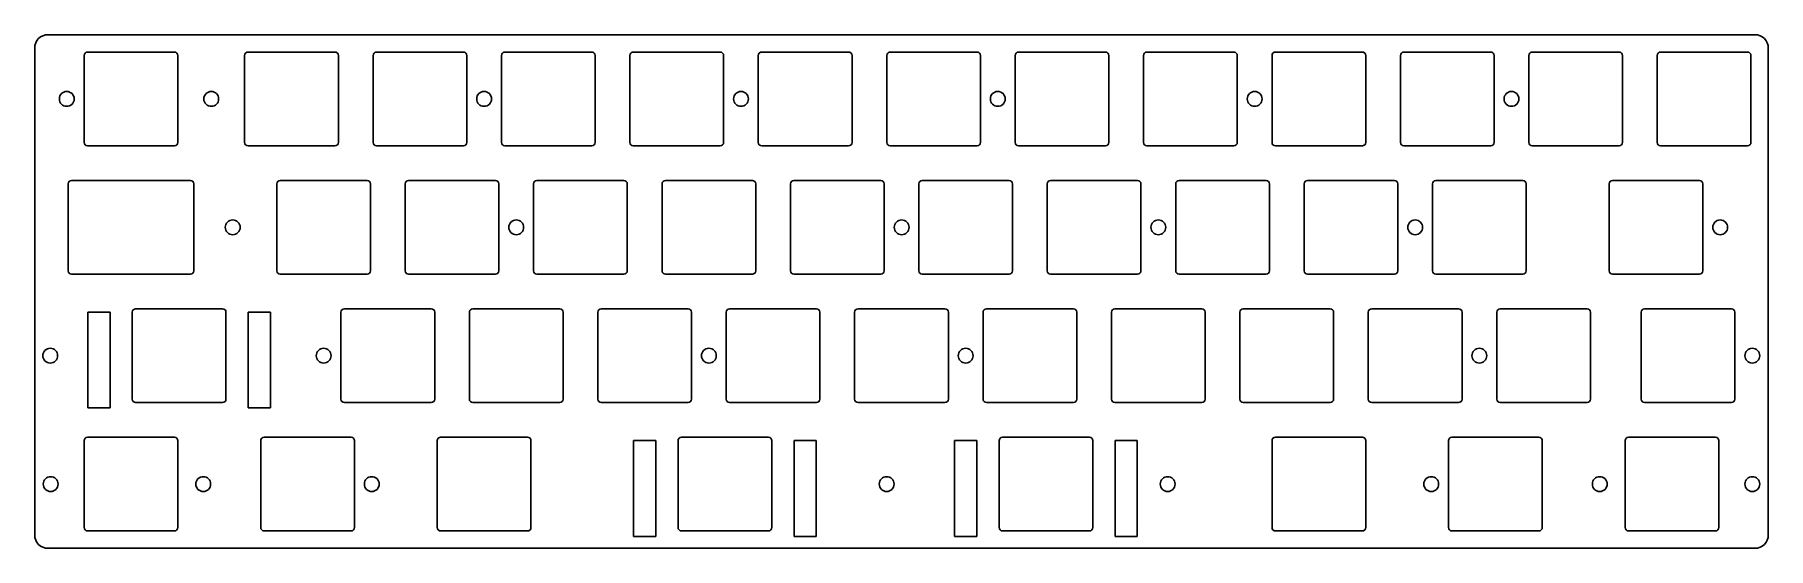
# Model space of a CAD drawing. Extents: x 19 to 277, y -130 to -54.
import ezdxf

# ---------------------------------------------------------------- set-up
doc = ezdxf.new("R2010")
doc.units = 0
doc.layers.add('BLACK', color=7, linetype='CONTINUOUS')

msp = doc.modelspace()

# ---------------------------------------------------------------- linework, layer by layer
at = {"layer": 'BLACK', "linetype": 'CONTINUOUS'}
for p, q in [((274.539, -53.5975), (21.3638, -53.5975)), ((19.3637, -127.797), (19.3637, -55.5975)), ((27.2012, -56.1725), (40.1013, -56.1725)), ((51.0134, -56.1725), (63.9134, -56.1725)), ((70.0634, -56.1725), (82.9634, -56.1725)), ((89.1134, -56.1725), (102.013, -56.1725)), ((108.163, -56.1725), (121.063, -56.1725)), ((127.213, -56.1725), (140.113, -56.1725)), ((146.263, -56.1725), (159.163, -56.1725)), ((165.313, -56.1725), (178.213, -56.1725)), ((184.363, -56.1725), (197.263, -56.1725)), ((203.413, -56.1725), (216.313, -56.1725)), ((222.463, -56.1725), (235.363, -56.1725)), ((241.513, -56.1725), (254.413, -56.1725)), ((260.563, -56.1725), (273.463, -56.1725)), ((276.539, -55.5975), (276.539, -127.797)), ((26.7012, -69.5725), (26.7012, -56.6725)), ((40.6013, -56.6725), (40.6013, -69.5725)), ((50.5134, -69.5725), (50.5134, -56.6725)), ((64.4134, -56.6725), (64.4134, -69.5725)), ((69.5634, -69.5725), (69.5634, -56.6725)), ((83.4634, -56.6725), (83.4634, -69.5725)), ((88.6134, -69.5725), (88.6134, -56.6725)), ((102.513, -56.6725), (102.513, -69.5725)), ((107.663, -69.5725), (107.663, -56.6725)), ((121.563, -56.6725), (121.563, -69.5725)), ((126.713, -69.5725), (126.713, -56.6725)), ((140.613, -56.6725), (140.613, -69.5725)), ((145.763, -69.5725), (145.763, -56.6725)), ((159.663, -56.6725), (159.663, -69.5725)), ((164.813, -69.5725), (164.813, -56.6725)), ((178.713, -56.6725), (178.713, -69.5725)), ((183.863, -69.5725), (183.863, -56.6725)), ((197.763, -56.6725), (197.763, -69.5725)), ((202.913, -69.5725), (202.913, -56.6725)), ((216.813, -56.6725), (216.813, -69.5725)), ((221.963, -69.5725), (221.963, -56.6725)), ((235.863, -56.6725), (235.863, -69.5725)), ((241.013, -69.5725), (241.013, -56.6725)), ((254.913, -56.6725), (254.913, -69.5725)), ((260.063, -69.5725), (260.063, -56.6725)), ((273.963, -56.6725), (273.963, -69.5725)), ((40.1013, -70.0725), (27.2012, -70.0725)), ((63.9134, -70.0725), (51.0134, -70.0725)), ((82.9634, -70.0725), (70.0634, -70.0725)), ((102.013, -70.0725), (89.1134, -70.0725)), ((121.063, -70.0725), (108.163, -70.0725)), ((140.113, -70.0725), (127.213, -70.0725)), ((159.163, -70.0725), (146.263, -70.0725)), ((178.213, -70.0725), (165.313, -70.0725)), ((197.263, -70.0725), (184.363, -70.0725)), ((216.313, -70.0725), (203.413, -70.0725)), ((235.363, -70.0725), (222.463, -70.0725)), ((254.413, -70.0725), (241.513, -70.0725)), ((273.463, -70.0725), (260.563, -70.0725)), ((24.32, -88.623), (24.32, -75.723)), ((24.82, -75.223), (42.4825, -75.223)), ((42.9825, -75.723), (42.9825, -88.623)), ((55.2759, -88.6225), (55.2759, -75.7225)), ((55.7759, -75.2225), (68.6759, -75.2225)), ((69.1759, -75.7225), (69.1759, -88.6225)), ((74.3259, -88.6225), (74.3259, -75.7225)), ((74.8259, -75.2225), (87.7259, -75.2225)), ((88.2259, -75.7225), (88.2259, -88.6225)), ((93.3759, -88.6225), (93.3759, -75.7225)), ((93.8759, -75.2225), (106.776, -75.2225)), ((107.276, -75.7225), (107.276, -88.6225)), ((112.426, -88.6225), (112.426, -75.7225)), ((112.926, -75.2225), (125.826, -75.2225)), ((126.326, -75.7225), (126.326, -88.6225)), ((131.476, -88.6225), (131.476, -75.7225)), ((131.976, -75.2225), (144.876, -75.2225)), ((145.376, -75.7225), (145.376, -88.6225)), ((150.526, -88.6225), (150.526, -75.7225)), ((151.026, -75.2225), (163.926, -75.2225)), ((164.426, -75.7225), (164.426, -88.6225)), ((169.576, -88.6225), (169.576, -75.7225)), ((170.076, -75.2225), (182.976, -75.2225)), ((183.476, -75.7225), (183.476, -88.6225)), ((188.626, -88.6225), (188.626, -75.7225)), ((189.126, -75.2225), (202.026, -75.2225)), ((202.526, -75.7225), (202.526, -88.6225)), ((207.676, -88.6225), (207.676, -75.7225)), ((208.176, -75.2225), (221.076, -75.2225)), ((221.576, -75.7225), (221.576, -88.6225)), ((226.726, -88.6225), (226.726, -75.7225)), ((227.226, -75.2225), (240.126, -75.2225)), ((240.626, -75.7225), (240.626, -88.6225)), ((252.92, -88.6225), (252.92, -75.7225)), ((253.42, -75.2225), (266.32, -75.2225)), ((266.82, -75.7225), (266.82, -88.6225)), ((24.82, -89.123), (42.4825, -89.123)), ((68.6759, -89.1225), (55.7759, -89.1225)), ((87.7259, -89.1225), (74.8259, -89.1225)), ((106.776, -89.1225), (93.8759, -89.1225)), ((125.826, -89.1225), (112.926, -89.1225)), ((144.876, -89.1225), (131.976, -89.1225)), ((163.926, -89.1225), (151.026, -89.1225)), ((182.976, -89.1225), (170.076, -89.1225)), ((202.026, -89.1225), (189.126, -89.1225)), ((221.076, -89.1225), (208.176, -89.1225)), ((240.126, -89.1225), (227.226, -89.1225)), ((266.32, -89.1225), (253.42, -89.1225)), ((27.2452, -94.7726), (30.5442, -94.7726)), ((27.2452, -108.972), (27.2452, -94.7726)), ((30.5442, -94.7726), (30.5442, -108.972)), ((33.8447, -107.673), (33.8447, -94.7726)), ((34.3447, -94.2726), (47.2447, -94.2726)), ((47.7447, -94.7726), (47.7447, -107.673)), ((51.0439, -94.7726), (54.3443, -94.7726)), ((51.0439, -108.972), (51.0439, -94.7726)), ((54.3443, -94.7726), (54.3443, -108.972)), ((64.8009, -107.673), (64.8009, -94.7726)), ((65.3009, -94.2726), (78.2009, -94.2726)), ((78.7009, -94.7726), (78.7009, -107.673)), ((83.8509, -107.673), (83.8509, -94.7726)), ((84.3509, -94.2726), (97.2509, -94.2726)), ((97.7509, -94.7726), (97.7509, -107.673)), ((102.901, -107.673), (102.901, -94.7726)), ((103.401, -94.2726), (116.301, -94.2726)), ((116.801, -94.7726), (116.801, -107.673)), ((121.951, -107.673), (121.951, -94.7726)), ((122.451, -94.2726), (135.351, -94.2726)), ((135.851, -94.7726), (135.851, -107.673)), ((141.001, -107.673), (141.001, -94.7726)), ((141.501, -94.2726), (154.401, -94.2726)), ((154.901, -94.7726), (154.901, -107.673)), ((160.051, -107.673), (160.051, -94.7726)), ((160.551, -94.2726), (173.451, -94.2726)), ((173.951, -94.7726), (173.951, -107.673)), ((179.101, -107.673), (179.101, -94.7726)), ((179.601, -94.2726), (192.501, -94.2726)), ((193.001, -94.7726), (193.001, -107.673)), ((198.151, -107.673), (198.151, -94.7726)), ((198.651, -94.2726), (211.551, -94.2726)), ((212.051, -94.7726), (212.051, -107.673)), ((217.201, -107.673), (217.201, -94.7726)), ((217.701, -94.2726), (230.601, -94.2726)), ((231.101, -94.7726), (231.101, -107.673)), ((236.251, -107.673), (236.251, -94.7726)), ((236.751, -94.2726), (249.651, -94.2726)), ((250.151, -94.7726), (250.151, -107.673)), ((257.681, -107.673), (257.681, -94.7726)), ((258.181, -94.2726), (271.081, -94.2726)), ((271.581, -94.7726), (271.581, -107.673)), ((30.5442, -108.972), (27.2452, -108.972)), ((47.2447, -108.173), (34.3447, -108.173)), ((54.3443, -108.972), (51.0439, -108.972)), ((78.2009, -108.173), (65.3009, -108.173)), ((97.2509, -108.173), (84.3509, -108.173)), ((116.301, -108.173), (103.401, -108.173)), ((135.351, -108.173), (122.451, -108.173)), ((154.401, -108.173), (141.501, -108.173)), ((173.451, -108.173), (160.551, -108.173)), ((192.501, -108.173), (179.601, -108.173)), ((211.551, -108.173), (198.651, -108.173)), ((230.601, -108.173), (217.701, -108.173)), ((249.651, -108.173), (236.751, -108.173)), ((271.081, -108.173), (258.181, -108.173)), ((26.7009, -126.723), (26.7009, -113.823)), ((27.2009, -113.323), (40.1009, -113.323)), ((40.6009, -113.823), (40.6009, -126.723)), ((52.8946, -126.723), (52.8946, -113.823)), ((53.3946, -113.323), (66.2946, -113.323)), ((66.7946, -113.823), (66.7946, -126.723)), ((79.0884, -126.723), (79.0884, -113.823)), ((79.5884, -113.323), (92.4884, -113.323)), ((92.9884, -113.823), (92.9884, -126.723)), ((108.206, -113.823), (111.505, -113.823)), ((108.206, -128.022), (108.206, -113.823)), ((111.505, -113.823), (111.505, -128.022)), ((114.806, -126.723), (114.806, -113.823)), ((115.306, -113.323), (128.206, -113.323)), ((128.706, -113.823), (128.706, -126.723)), ((132.005, -113.823), (135.305, -113.823)), ((132.005, -128.022), (132.005, -113.823)), ((135.305, -113.823), (135.305, -128.022)), ((155.831, -113.823), (159.13, -113.823)), ((155.831, -128.022), (155.831, -113.823)), ((159.13, -113.823), (159.13, -128.022)), ((162.431, -126.723), (162.431, -113.823)), ((162.931, -113.323), (175.831, -113.323)), ((176.331, -113.823), (176.331, -126.723)), ((179.63, -113.823), (182.93, -113.823)), ((179.63, -128.022), (179.63, -113.823)), ((182.93, -113.823), (182.93, -128.022)), ((202.914, -126.723), (202.914, -113.823)), ((203.414, -113.323), (216.314, -113.323)), ((216.814, -113.823), (216.814, -126.723)), ((229.106, -126.723), (229.106, -113.823)), ((229.606, -113.323), (242.506, -113.323)), ((243.006, -113.823), (243.006, -126.723)), ((255.301, -126.723), (255.301, -113.823)), ((255.801, -113.323), (268.701, -113.323)), ((269.201, -113.823), (269.201, -126.723)), ((40.1009, -127.223), (27.2009, -127.223)), ((66.2946, -127.223), (53.3946, -127.223)), ((92.4884, -127.223), (79.5884, -127.223)), ((111.505, -128.022), (108.206, -128.022)), ((128.206, -127.223), (115.306, -127.223)), ((135.305, -128.022), (132.005, -128.022)), ((159.13, -128.022), (155.831, -128.022)), ((175.831, -127.223), (162.931, -127.223)), ((182.93, -128.022), (179.63, -128.022)), ((216.314, -127.223), (203.414, -127.223)), ((242.506, -127.223), (229.606, -127.223)), ((268.701, -127.223), (255.801, -127.223)), ((21.3637, -129.797), (274.539, -129.797))]:
    msp.add_line(p, q, dxfattribs=at)
at = {"layer": 'BLACK'}
for centre in [(24.1262, -63.1225), (45.5575, -63.1225), (86.0387, -63.1225), (124.139, -63.1225), (162.239, -63.1225), (200.339, -63.1225), (238.439, -63.1225), (48.745, -82.1725), (90.8012, -82.1725), (147.976, -82.1725), (186.051, -82.1725), (224.151, -82.1725), (269.395, -82.1725), (21.67, -101.222), (62.2263, -101.222), (119.376, -101.222), (157.476, -101.222), (233.676, -101.222), (274.157, -101.222), (21.745, -120.272), (44.3669, -120.272), (69.37, -120.272), (145.759, -120.272), (187.43, -120.272), (226.532, -120.272), (251.536, -120.272), (274.157, -120.272)]:
    msp.add_circle(centre, 1.1, dxfattribs=at)
for centre, radius, start, end in [((21.3637, -55.5975), 2, 90, 180), ((274.539, -55.5975), 2, 0, 90.0014), ((27.2013, -56.6725), 0.5, 90.0001, 180), ((40.1013, -56.6725), 0.5, 0, 90), ((51.0134, -56.6725), 0.5, 90.0001, 180), ((63.9134, -56.6725), 0.5, 0, 90), ((70.0634, -56.6725), 0.5, 90.0001, 180), ((82.9634, -56.6725), 0.5, 0, 90), ((89.1134, -56.6725), 0.5, 90.0001, 180), ((102.013, -56.6725), 0.5, 0, 90), ((108.163, -56.6725), 0.5, 90.0001, 180), ((121.063, -56.6725), 0.5, 0, 90), ((127.213, -56.6725), 0.5, 90.0001, 180), ((140.113, -56.6725), 0.5, 0, 90), ((146.263, -56.6725), 0.5, 90.0001, 180), ((159.163, -56.6725), 0.5, 0, 90), ((165.313, -56.6725), 0.5, 90.0001, 180), ((178.213, -56.6725), 0.5, 0, 90), ((184.363, -56.6725), 0.5, 90.0001, 180), ((197.263, -56.6725), 0.5, 0, 90), ((203.413, -56.6725), 0.5, 90.0001, 180), ((216.313, -56.6725), 0.5, 0, 90), ((222.463, -56.6725), 0.5, 90.0001, 180), ((235.363, -56.6725), 0.5, 0, 90), ((241.513, -56.6725), 0.5, 90.0001, 180), ((254.413, -56.6725), 0.5, 0, 90), ((260.563, -56.6725), 0.5, 90.0001, 180), ((273.463, -56.6725), 0.5, 0, 90), ((27.2013, -69.5725), 0.5, -180, -90.0001), ((40.1013, -69.5725), 0.5, -90, 0), ((51.0134, -69.5725), 0.5, -180, -90.0001), ((63.9134, -69.5725), 0.5, -90, 0), ((70.0634, -69.5725), 0.5, -180, -90.0001), ((82.9634, -69.5725), 0.5, -90, 0), ((89.1134, -69.5725), 0.5, -180, -90.0001), ((102.013, -69.5725), 0.5, -90, 0), ((108.163, -69.5725), 0.5, -180, -90.0001), ((121.063, -69.5725), 0.5, -90, 0), ((127.213, -69.5725), 0.5, -180, -90.0001), ((140.113, -69.5725), 0.5, -90, 0), ((146.263, -69.5725), 0.5, -180, -90.0001), ((159.163, -69.5725), 0.5, -90, 0), ((165.313, -69.5725), 0.5, -180, -90.0001), ((178.213, -69.5725), 0.5, -90, 0), ((184.363, -69.5725), 0.5, -180, -90.0001), ((197.263, -69.5725), 0.5, -90, 0), ((203.413, -69.5725), 0.5, -180, -90.0001), ((216.313, -69.5725), 0.5, -90, 0), ((222.463, -69.5725), 0.5, -180, -90.0001), ((235.363, -69.5725), 0.5, -90, 0), ((241.513, -69.5725), 0.5, -180, -90.0001), ((254.413, -69.5725), 0.5, -90, 0), ((260.563, -69.5725), 0.5, -180, -90.0001), ((273.463, -69.5725), 0.5, -90, 0), ((24.82, -75.723), 0.5, 90.0001, 180), ((42.4826, -75.7229), 0.4999, -0.011461, 90.0115), ((55.7759, -75.7225), 0.5, 90.0001, 180), ((68.6759, -75.7225), 0.5, 0, 90), ((74.8259, -75.7225), 0.5, 90.0001, 180), ((87.7259, -75.7225), 0.5, 0, 90), ((93.8759, -75.7225), 0.5, 90.0001, 180), ((106.776, -75.7225), 0.5, 0, 90), ((112.926, -75.7225), 0.5, 90.0001, 180), ((125.826, -75.7225), 0.5, 0, 90), ((131.976, -75.7225), 0.5, 90.0001, 180), ((144.876, -75.7225), 0.5, 0, 90), ((151.026, -75.7225), 0.5, 90.0001, 180), ((163.926, -75.7225), 0.5, 0, 90), ((170.076, -75.7225), 0.5, 90.0001, 180), ((182.976, -75.7225), 0.5, 0, 90), ((189.126, -75.7225), 0.5, 90.0001, 180), ((202.026, -75.7225), 0.5, 0, 90), ((208.176, -75.7225), 0.5, 90.0001, 180), ((221.076, -75.7225), 0.5, 0, 90), ((227.226, -75.7225), 0.5, 90.0001, 180), ((240.126, -75.7225), 0.5, 0, 90), ((253.42, -75.7225), 0.5, 90.0001, 180), ((266.32, -75.7225), 0.5, 0, 90), ((24.82, -88.623), 0.5, -180, -90.0001), ((42.4825, -88.623), 0.5, -90, 0), ((55.7759, -88.6225), 0.5, -180, -90.0001), ((68.6759, -88.6225), 0.5, -90, 0), ((74.8259, -88.6225), 0.5, -180, -90.0001), ((87.7259, -88.6225), 0.5, -90, 0), ((93.8759, -88.6225), 0.5, -180, -90.0001), ((106.776, -88.6225), 0.5, -90, 0), ((112.926, -88.6225), 0.5, -180, -90.0001), ((125.826, -88.6225), 0.5, -90, 0), ((131.976, -88.6225), 0.5, -180, -90.0001), ((144.876, -88.6225), 0.5, -90, 0), ((151.026, -88.6225), 0.5, -180, -90.0001), ((163.926, -88.6225), 0.5, -90, 0), ((170.076, -88.6225), 0.5, -180, -90.0001), ((182.976, -88.6225), 0.5, -90, 0), ((189.126, -88.6225), 0.5, -180, -90.0001), ((202.026, -88.6225), 0.5, -90, 0), ((208.176, -88.6225), 0.5, -180, -90.0001), ((221.076, -88.6225), 0.5, -90, 0), ((227.226, -88.6225), 0.5, -180, -90.0001), ((240.126, -88.6225), 0.5, -90, 0), ((253.42, -88.6225), 0.5, -180, -90.0001), ((266.32, -88.6225), 0.5, -90, 0), ((34.3447, -94.7727), 0.5, 90.0001, 180), ((47.2447, -94.7726), 0.5, 0, 90), ((65.3009, -94.7727), 0.5, 90.0001, 180), ((78.2009, -94.7726), 0.5, 0, 90), ((84.3509, -94.7727), 0.5, 90.0001, 180), ((97.2509, -94.7726), 0.5, 0, 90), ((103.401, -94.7727), 0.5, 90.0001, 180), ((116.301, -94.7726), 0.5, 0, 90), ((122.451, -94.7727), 0.5, 90.0001, 180), ((135.351, -94.7726), 0.5, 0, 90), ((141.501, -94.7727), 0.5, 90.0001, 180), ((154.401, -94.7726), 0.5, 0, 90), ((160.551, -94.7727), 0.5, 90.0001, 180), ((173.451, -94.7726), 0.5, 0, 90), ((179.601, -94.7727), 0.5, 90.0001, 180), ((192.501, -94.7726), 0.5, 0, 90), ((198.651, -94.7727), 0.5, 90.0001, 180), ((211.551, -94.7726), 0.5, 0, 90), ((217.701, -94.7727), 0.5, 90.0001, 180), ((230.601, -94.7726), 0.5, 0, 90), ((236.751, -94.7727), 0.5, 90.0001, 180), ((249.651, -94.7726), 0.5, 0, 90), ((258.181, -94.7727), 0.5, 90.0001, 180), ((271.081, -94.7726), 0.5, 0, 90), ((34.3447, -107.673), 0.5, -180, -90.0001), ((47.2447, -107.673), 0.5, -90, 0), ((65.3009, -107.673), 0.5, -180, -90.0001), ((78.2009, -107.673), 0.5, -90, 0), ((84.3509, -107.673), 0.5, -180, -90.0001), ((97.2509, -107.673), 0.5, -90, 0), ((103.401, -107.673), 0.5, -180, -90.0001), ((116.301, -107.673), 0.5, -90, 0), ((122.451, -107.673), 0.5, -180, -90.0001), ((135.351, -107.673), 0.5, -90, 0), ((141.501, -107.673), 0.5, -180, -90.0001), ((154.401, -107.673), 0.5, -90, 0), ((160.551, -107.673), 0.5, -180, -90.0001), ((173.451, -107.673), 0.5, -90, 0), ((179.601, -107.673), 0.5, -180, -90.0001), ((192.501, -107.673), 0.5, -90, 0), ((198.651, -107.673), 0.5, -180, -90.0001), ((211.551, -107.673), 0.5, -90, 0), ((217.701, -107.673), 0.5, -180, -90.0001), ((230.601, -107.673), 0.5, -90, 0), ((236.751, -107.673), 0.5, -180, -90.0001), ((249.651, -107.673), 0.5, -90, 0), ((258.181, -107.673), 0.5, -180, -90.0001), ((271.081, -107.673), 0.5, -90, 0), ((27.2009, -113.823), 0.5, 90, 180), ((40.1009, -113.823), 0.5, 0.000115, 89.9999), ((53.3946, -113.823), 0.5, 90, 180), ((66.2946, -113.823), 0.5, 0.000115, 89.9999), ((79.5884, -113.823), 0.5, 90, 180), ((92.4884, -113.823), 0.5, 0.000115, 89.9999), ((115.306, -113.823), 0.5, 90, 180), ((128.206, -113.823), 0.5, 0.000115, 89.9999), ((162.931, -113.823), 0.5, 90.0001, 180), ((175.831, -113.823), 0.5, 0, 90), ((203.414, -113.823), 0.5, 90.0001, 180), ((216.314, -113.823), 0.5, 0, 90), ((229.606, -113.823), 0.5, 90.0001, 180), ((242.506, -113.823), 0.5, 0, 90), ((255.801, -113.823), 0.5, 90.0001, 180), ((268.701, -113.823), 0.5, 0, 90), ((21.3637, -127.797), 2, -180, -90), ((27.2009, -126.723), 0.5, -180, -90), ((40.1009, -126.723), 0.5, -89.9999, -0.000115), ((53.3946, -126.723), 0.5, -180, -90), ((66.2946, -126.723), 0.5, -89.9999, -0.000115), ((79.5884, -126.723), 0.5, -180, -90), ((92.4884, -126.723), 0.5, -89.9999, -0.000115), ((115.306, -126.723), 0.5, -180, -90), ((128.206, -126.723), 0.5, -89.9999, -0.000115), ((162.931, -126.723), 0.5, -180, -90.0001), ((175.831, -126.723), 0.5, -90, 0), ((203.414, -126.723), 0.5, -180, -90.0001), ((216.314, -126.723), 0.5, -90, 0), ((229.606, -126.723), 0.5, -180, -90.0001), ((242.506, -126.723), 0.5, -90, 0), ((255.801, -126.723), 0.5, -180, -90.0001), ((268.701, -126.723), 0.5, -90, 0), ((274.539, -127.797), 1.9999, -90.0014, 0)]:
    msp.add_arc(centre, radius, start, end, dxfattribs=at)

doc.saveas('drawing.dxf')
